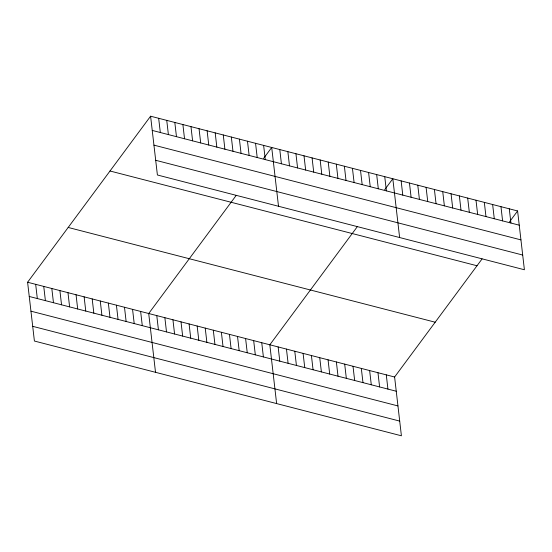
<?xml version="1.0" encoding="UTF-8"?>
<svg xmlns="http://www.w3.org/2000/svg" width="552" height="552" viewBox="0 0 552 552"><rect width="100%" height="100%" fill="white"/><g stroke="black" fill="none" stroke-linecap="round" stroke-linejoin="round"><path stroke-width="0.83" d="M482.082 258.909L394.604 377.009L401.407 435.797L34.403 341.039L27.6 282.244L150.593 116.203L517.597 210.961L524.4 269.755L157.396 174.991L150.593 116.203M236.194 195.415L148.709 313.515L155.512 372.31M263.587 158.431L271.708 147.474L278.505 206.269M357.303 226.686L269.825 344.786L276.628 403.581M384.696 189.702L392.817 178.744L399.62 237.539M509.482 221.918L517.597 210.961M152.242 130.424L519.246 225.181M153.939 145.135L520.943 239.892M155.698 160.287L522.696 255.045M110.007 170.996L477.011 265.753M68.186 227.452L435.19 322.209M27.6 282.244L394.604 377.009M29.242 296.465L396.246 391.23M30.947 311.176L397.951 405.934M32.699 326.329L399.703 421.093M509.275 208.815L510.924 223.036M500.961 206.669L502.603 220.89M492.639 204.516L494.288 218.744M484.325 202.37L485.967 216.591M476.003 200.224L477.652 214.445M467.682 198.071L469.331 212.299M459.367 195.925L461.01 210.146M451.046 193.78L452.695 208M442.732 191.634L444.374 205.855M434.41 189.481L436.052 203.709M426.089 187.335L427.738 201.556M417.774 185.189L419.416 199.41M409.453 183.036L411.102 197.264M401.138 180.89L402.781 195.111M384.744 176.661L386.386 190.882M376.671 174.577L378.313 188.798M368.591 172.486L370.24 186.714M386.283 374.856L387.932 389.084M360.518 170.402L362.167 184.63M377.968 372.71L379.61 386.931M352.445 168.319L354.094 182.54M369.647 370.564L371.289 384.785M344.372 166.235L346.014 180.456M361.325 368.412L362.974 382.639M336.299 164.151L337.941 178.372M353.011 366.266L354.653 380.487M328.226 162.067L329.868 176.288M344.69 364.12L346.339 378.341M320.153 159.983L321.795 174.204M336.375 361.967L338.017 376.195M312.073 157.893L313.722 172.12M328.054 359.821L329.696 374.042M304 155.809L305.649 170.037M319.732 357.675L321.381 371.896M295.927 153.725L297.576 167.946M287.854 151.641L289.496 165.862M311.418 355.529L313.06 369.75M279.781 149.557L281.423 163.778M303.096 353.377L304.745 367.604M294.775 351.231L296.424 365.452M263.628 145.39L265.277 159.611M286.46 349.085L288.103 363.306M255.555 143.299L257.204 157.527M278.139 346.932L279.788 361.16M247.482 141.215L249.131 155.443M239.409 139.132L241.052 153.352M261.745 342.702L263.394 356.923M231.336 137.048L232.978 151.269M253.672 340.618L255.321 354.839M223.263 134.964L224.905 149.185M245.599 338.535L247.248 352.756M215.19 132.88L216.832 147.101M237.526 336.451L239.168 350.672M207.11 130.796L208.76 145.017M229.453 334.36L231.095 348.588M199.037 128.713L200.686 142.933M221.38 332.276L223.022 346.504M190.964 126.622L192.613 140.85M213.307 330.193L214.949 344.413M182.891 124.538L184.534 138.766M205.227 328.109L206.876 342.33M174.818 122.454L176.461 136.675M197.154 326.025L198.803 340.246M166.745 120.37L168.388 134.591M189.081 323.941L190.73 338.162M158.665 118.287L160.315 132.508M181.008 321.857L182.65 336.078M172.935 319.767L174.577 333.994M164.862 317.683L166.504 331.911M156.782 315.599L158.431 329.82M140.636 311.431L142.285 325.652M132.563 309.348L134.205 323.569M124.49 307.264L126.132 321.485M116.417 305.18L118.059 319.401M108.344 303.089L109.986 317.317M100.264 301.006L101.913 315.233M92.191 298.922L93.84 313.143M84.118 296.838L85.767 311.059M76.045 294.754L77.687 308.975M67.972 292.67L69.614 306.891M59.899 290.587L61.541 304.808M51.819 288.496L53.468 302.724M43.746 286.412L45.395 300.64M35.673 284.328L37.322 298.549"/></g></svg>
